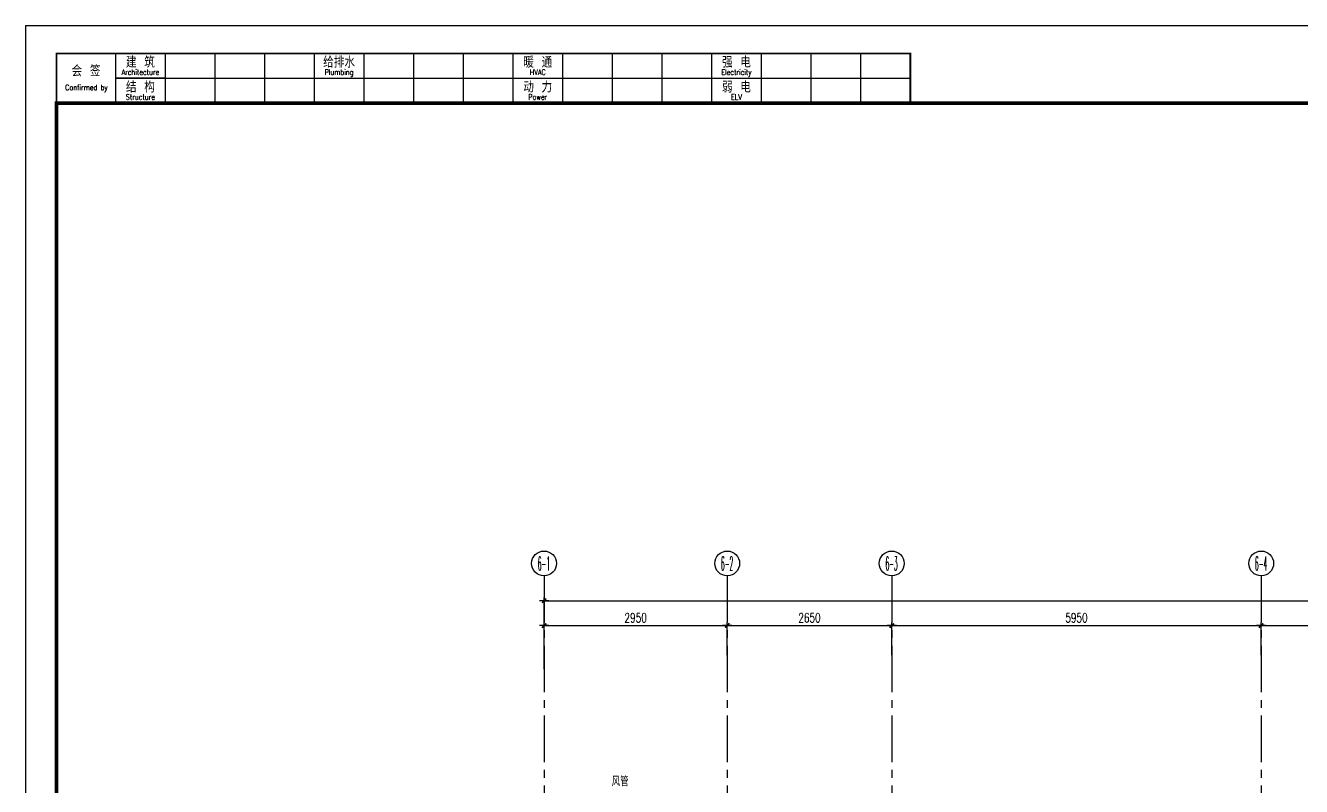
# Model space of a CAD drawing. Extents: x -395226 to -176901, y -140672 to 68263.
# Drawn here: x -395226 to -374675, y 56008 to 68263 of the extents above; entities that cross this region are included whole.
import ezdxf
from ezdxf.enums import TextEntityAlignment as Align

# ---------------------------------------------------------------- set-up
doc = ezdxf.new("R2010")
doc.units = 0
doc.header["$LTSCALE"] = 1000
doc.header["$MEASUREMENT"] = 0
doc.linetypes.add('ACAD_ISO08W100', pattern=[36, 24, -3, 6, -3])
doc.linetypes.add('Plans$0$CENTER2', pattern=[1.125, 0.75, -0.125, 0.125, -0.125])
doc.layers.get('0').update_dxf_attribs({"linetype": 'CONTINUOUS'})
doc.layers.get('Defpoints').update_dxf_attribs({"linetype": 'CONTINUOUS'})
for name, color, linetype in [('A-AXIS', 3, 'CONTINUOUS'), ('A-AXIS-TEXT', 7, 'CONTINUOUS'), ('A-DOTE', 8, 'ACAD_ISO08W100'), ('A-NOTE', 150, 'CONTINUOUS'), ('A-PUB-DIM', 3, 'CONTINUOUS'), ('Plans$0$Grid', 9, 'Plans$0$CENTER2'), ('图框', 7, 'CONTINUOUS')]:
    doc.layers.add(name, color=color, linetype=linetype)
doc.styles.add('COMPLEX', font='COMPLEX')
doc.styles.add('DIM_FONT', font='SIMPLEX', dxfattribs={"width": 0.7, "bigfont": 'GBCBIG'})
doc.styles.add('PRC-S', font='tjromans.shx', dxfattribs={"width": 0.7, "bigfont": 'tjhztxt.shx'})
doc.styles.add('TKZ2_tjkts.shx', font='tjromant.shx', dxfattribs={"bigfont": 'tjkts.shx'})
doc.dimstyles.new('DIM100', dxfattribs={"dimscale": 100, "dimtxt": 3, "dimasz": 0.01, "dimexe": 1, "dimexo": 1, "dimgap": 1, "dimtad": 1, "dimdec": 0, "dimzin": 0, "dimdsep": 46, "dimtxsty": 'DIM_FONT', "dimblk1": '_DIMX', "dimblk2": '_DIMX', "dimsah": 1, "dimcen": 0.01, "dimclrd": 256, "dimclre": 256, "dimclrt": 7, "dimadec": 0, "dimazin": 0, "dimtfac": 1, "dimtdec": 0, "dimtix": 1, "dimtmove": 2, "dimatfit": 3, "dimldrblk": '_DIMX', "dimfxl": 0, "dimtolj": 1, "dimtzin": 5, "dimarcsym": 0})

# ---------------------------------------------------------------- blocks, each defined once
blk = doc.blocks.new('_DIMX')
blk.add_line((-150, 0), (150, 0))
at = {"const_width": 50}
blk.add_lwpolyline([(-70, -70), (70, 70)], dxfattribs=at)
blk = doc.blocks.new('*D477')
at = {"layer": 'A-PUB-DIM', "lineweight": -2}
for p, q in [((-22498, 22043), (-22498, 22570)), ((-22498, 22520), (-19549, 22520)), ((-19548, 22043), (-19548, 22570))]:
    blk.add_line(p, q, dxfattribs=at)
at = {"layer": 'Defpoints', "color": 0}
for p in [(-19548, 22520), (-22498, 21993), (-19548, 21993)]:
    blk.add_point(p, dxfattribs=at)
at = {"layer": 'A-PUB-DIM', "lineweight": -2, "xscale": 0.5, "yscale": 0.5, "zscale": 0.5, "rotation": 180}
blk.add_blockref('_DIMX', (-22498, 22520), dxfattribs=at)
at = {"layer": 'A-PUB-DIM', "lineweight": -2, "xscale": 0.5, "yscale": 0.5, "zscale": 0.5}
blk.add_blockref('_DIMX', (-19548, 22520), dxfattribs=at)
at = {"layer": 'A-PUB-DIM', "insert": (-21023, 22645), "char_height": 150, "attachment_point": 5, "style": 'DIM_FONT'}
blk.add_mtext('\\A1;2950', dxfattribs=at)
blk = doc.blocks.new('*D478')
at = {"layer": 'A-PUB-DIM', "lineweight": -2}
for p, q in [((-19548, 22043), (-19548, 22570)), ((-19548, 22520), (-16899, 22520)), ((-16898, 22043), (-16898, 22570))]:
    blk.add_line(p, q, dxfattribs=at)
at = {"layer": 'Defpoints', "color": 0}
for p in [(-16898, 22520), (-19548, 21993), (-16898, 21993)]:
    blk.add_point(p, dxfattribs=at)
at = {"layer": 'A-PUB-DIM', "lineweight": -2, "xscale": 0.5, "yscale": 0.5, "zscale": 0.5, "rotation": 180}
blk.add_blockref('_DIMX', (-19548, 22520), dxfattribs=at)
at = {"layer": 'A-PUB-DIM', "lineweight": -2, "xscale": 0.5, "yscale": 0.5, "zscale": 0.5}
blk.add_blockref('_DIMX', (-16898, 22520), dxfattribs=at)
at = {"layer": 'A-PUB-DIM', "insert": (-18223, 22645), "char_height": 150, "attachment_point": 5, "style": 'DIM_FONT'}
blk.add_mtext('\\A1;2650', dxfattribs=at)
blk = doc.blocks.new('*D479')
at = {"layer": 'A-PUB-DIM', "lineweight": -2}
for p, q in [((-16898, 22043), (-16898, 22570)), ((-16898, 22520), (-10949, 22520)), ((-10948, 22043), (-10948, 22570))]:
    blk.add_line(p, q, dxfattribs=at)
at = {"layer": 'Defpoints', "color": 0}
for p in [(-10948, 22520), (-16898, 21993), (-10948, 21993)]:
    blk.add_point(p, dxfattribs=at)
at = {"layer": 'A-PUB-DIM', "lineweight": -2, "xscale": 0.5, "yscale": 0.5, "zscale": 0.5, "rotation": 180}
blk.add_blockref('_DIMX', (-16898, 22520), dxfattribs=at)
at = {"layer": 'A-PUB-DIM', "lineweight": -2, "xscale": 0.5, "yscale": 0.5, "zscale": 0.5}
blk.add_blockref('_DIMX', (-10948, 22520), dxfattribs=at)
at = {"layer": 'A-PUB-DIM', "insert": (-13923, 22645), "char_height": 150, "attachment_point": 5, "style": 'DIM_FONT'}
blk.add_mtext('\\A1;5950', dxfattribs=at)
blk = doc.blocks.new('*D480')
at = {"layer": 'A-PUB-DIM', "lineweight": -2}
for p, q in [((-10948, 22043), (-10948, 22570)), ((-10948, 22520), (-6549, 22520)), ((-6548, 22043), (-6548, 22570))]:
    blk.add_line(p, q, dxfattribs=at)
at = {"layer": 'Defpoints', "color": 0}
for p in [(-6548, 22520), (-10948, 21993), (-6548, 21993)]:
    blk.add_point(p, dxfattribs=at)
at = {"layer": 'A-PUB-DIM', "lineweight": -2, "xscale": 0.5, "yscale": 0.5, "zscale": 0.5, "rotation": 180}
blk.add_blockref('_DIMX', (-10948, 22520), dxfattribs=at)
at = {"layer": 'A-PUB-DIM', "lineweight": -2, "xscale": 0.5, "yscale": 0.5, "zscale": 0.5}
blk.add_blockref('_DIMX', (-6548, 22520), dxfattribs=at)
at = {"layer": 'A-PUB-DIM', "insert": (-8748, 22645), "char_height": 150, "attachment_point": 5, "style": 'DIM_FONT'}
blk.add_mtext('\\A1;4400', dxfattribs=at)
blk = doc.blocks.new('*D483')
at = {"layer": 'A-PUB-DIM', "lineweight": -2}
for p, q in [((-22498, 21818), (-22498, 22970)), ((-22498, 22920), (2651, 22920)), ((2652, 21818), (2652, 22970))]:
    blk.add_line(p, q, dxfattribs=at)
at = {"layer": 'Defpoints', "color": 0}
for p in [(2652, 22920), (-22498, 21768), (2652, 21768)]:
    blk.add_point(p, dxfattribs=at)
at = {"layer": 'A-PUB-DIM', "lineweight": -2, "xscale": 0.5, "yscale": 0.5, "zscale": 0.5, "rotation": 180}
blk.add_blockref('_DIMX', (-22498, 22920), dxfattribs=at)
at = {"layer": 'A-PUB-DIM', "lineweight": -2, "xscale": 0.5, "yscale": 0.5, "zscale": 0.5}
blk.add_blockref('_DIMX', (2652, 22920), dxfattribs=at)
at = {"layer": 'A-PUB-DIM', "insert": (-9923, 23045), "char_height": 150, "attachment_point": 5, "style": 'DIM_FONT'}
blk.add_mtext('\\A1;25150', dxfattribs=at)
blk = doc.blocks.new('_AXISO')
blk.add_circle((0, 0), 0.5)
at = {"layer": 'A-AXIS-TEXT', "style": 'COMPLEX', "width": 1.041667}
blk.add_attdef('A', text='', height=0.56, dxfattribs=at).set_placement((-0.25, -0.28), (0.25, -0.28), align=Align.FIT)
blk = doc.blocks.new('TJAD_TK_A0')
at = {"layer": '图框'}
for p, q in [((973, -441.7), (973, 399.3)), ((990, -412.7), (990, -156.7)), ((982, -172.7), (998, -172.7)), ((982, -188.7), (998, -188.7)), ((982, -204.7), (998, -204.7)), ((982, -220.7), (998, -220.7)), ((982, -236.7), (998, -236.7)), ((982, -252.7), (998, -252.7)), ((982, -268.7), (998, -268.7)), ((982, -284.7), (998, -284.7)), ((982, -300.7), (998, -300.7)), ((982, -316.7), (998, -316.7)), ((982, -332.7), (998, -332.7)), ((982, -348.7), (998, -348.7)), ((982, -364.7), (998, -364.7)), ((982, -380.7), (998, -380.7)), ((982, -396.7), (998, -396.7)), ((990, -396.7), (990, -412.7)), ((982, -412.7), (998, -412.7)), ((973, -441.7), (2162, -441.7))]:
    blk.add_line(p, q, dxfattribs=at)
at = {"layer": '图框', "const_width": 1.2}
blk.add_lwpolyline([(2152, -431.7), (2152, 389.3), (998, 389.3), (998, -431.7)], close=True, dxfattribs=at)
at = {"layer": '图框', "const_width": 0.6}
blk.add_lwpolyline([(998, -431.7), (982, -431.7), (982, -156.7), (998, -156.7)], dxfattribs=at)
at = {"layer": '图框', "style": 'TKZ2_tjkts.shx'}
for s, p in [('强 电', (984.79, -212.7)), ('弱 电', (992.79, -212.7)), ('暖 通', (984.79, -276.7)), ('动 力', (992.79, -276.7)), ('给排水', (984.79, -340.7)), ('建 筑', (984.79, -404.7)), ('结 构', (992.79, -404.7)), ('会 签', (987.62, -422.2))]:
    blk.add_text(s, height=3.6, rotation=90, dxfattribs=at).set_placement(p, align=Align.MIDDLE_CENTER)
at = {"layer": '图框', "style": 'TKZ2_tjkts.shx', "width": 0.8}
for s, p in [('Electricity', (988.02, -212.7)), ('ELV', (996.02, -212.7)), ('HVAC', (988.02, -276.7)), ('Power', (996.02, -276.7)), ('Plumbing', (988.02, -340.7)), ('Architecture', (988.02, -404.7)), ('Structure', (996.02, -404.7)), ('Confirmed by', (992.95, -422.09))]:
    blk.add_text(s, height=1.8, rotation=90, dxfattribs=at).set_placement(p, align=Align.MIDDLE_CENTER)
blk = doc.blocks.new('TK-A0')
at = {"layer": '图框', "xscale": 50, "yscale": 50, "zscale": 50, "rotation": 270}
blk.add_blockref('TJAD_TK_A0', (1060, 108100), dxfattribs=at)
blk = doc.blocks.new('Grid')
at = {"layer": 'Plans$0$Grid', "color": 8}
for p, q in [((-22498.2, 23320), (-22498.2, -15380)), ((-19548.2, 23320), (-19548.2, -15380)), ((-16898.2, 23320), (-16898.2, -15380)), ((-10948.2, 23320), (-10948.2, -15380))]:
    blk.add_line(p, q, dxfattribs=at)
at = {"layer": 'A-AXIS'}
ref = blk.add_blockref('_AXISO', (-22498.2, 23520), dxfattribs=dict(at, xscale=400.0000000232831, yscale=399.9999999941792, zscale=400))
ref.add_attrib('A', '6-1', dxfattribs={"layer": 'A-AXIS-TEXT', "height": 224, "style": 'COMPLEX', "width": 0.334578}).set_placement((-22598.2, 23408), (-22401.9, 23408), align=Align.FIT)
ref = blk.add_blockref('_AXISO', (-19548.2, 23520), dxfattribs=dict(at, xscale=400.0000000232831, yscale=399.9999999941792, zscale=400))
ref.add_attrib('A', '6-2', dxfattribs={"layer": 'A-AXIS-TEXT', "height": 224, "style": 'COMPLEX', "width": 0.306696}).set_placement((-19648.2, 23408), (-19451.9, 23408), align=Align.FIT)
ref = blk.add_blockref('_AXISO', (-16898.2, 23520), dxfattribs=dict(at, xscale=400.0000000232831, yscale=399.9999999941792, zscale=400))
ref.add_attrib('A', '6-3', dxfattribs={"layer": 'A-AXIS-TEXT', "height": 224, "style": 'COMPLEX', "width": 0.306696}).set_placement((-16998.2, 23408), (-16801.9, 23408), align=Align.FIT)
ref = blk.add_blockref('_AXISO', (-10948.2, 23520), dxfattribs=dict(at, xscale=400.0000000232831, yscale=399.9999999941792, zscale=400))
ref.add_attrib('A', '6-4', dxfattribs={"layer": 'A-AXIS-TEXT', "height": 224, "style": 'COMPLEX', "width": 0.296803}).set_placement((-11048.2, 23408), (-10851.9, 23408), align=Align.FIT)
at = {"layer": 'A-PUB-DIM'}
for base, p1, p2, picture, middle in [((2651.8, 22920), (-22498.2, 21767.7), (2651.8, 21767.7), '*D483', (-9923.2, 23045)), ((-19548.2, 22520), (-22498.2, 21993.5), (-19548.2, 21993.5), '*D477', (-21023.2, 22645)), ((-16898.2, 22520), (-19548.2, 21993.5), (-16898.2, 21993.5), '*D478', (-18223.2, 22645)), ((-10948.2, 22520), (-16898.2, 21993.5), (-10948.2, 21993.5), '*D479', (-13923.2, 22645)), ((-6548.2, 22520), (-10948.2, 21993.5), (-6548.2, 21993.5), '*D480', (-8748.2, 22645))]:
    dim = blk.add_linear_dim(base=base, p1=p1, p2=p2, dimstyle='DIM100', override={"dimscale": 50, "dimclrt": 256}, dxfattribs=at)
    dim.commit()
    dim.dimension.update_dxf_attribs({"geometry": picture, "text_midpoint": middle})

msp = doc.modelspace()

# ---------------------------------------------------------------- block references
msp.add_blockref('TK-A0', (-374200.7, 8812.9))
at = {"layer": 'A-DOTE'}
msp.add_blockref('Grid', (-364376, 36079.8), dxfattribs=at)

# ---------------------------------------------------------------- texts
at = {"layer": 'A-NOTE', "style": 'PRC-S', "width": 0.7}
msp.add_text('风管', height=150, rotation=0, dxfattribs=at).set_placement((-385785.1, 56011.5))

doc.saveas('drawing.dxf')
